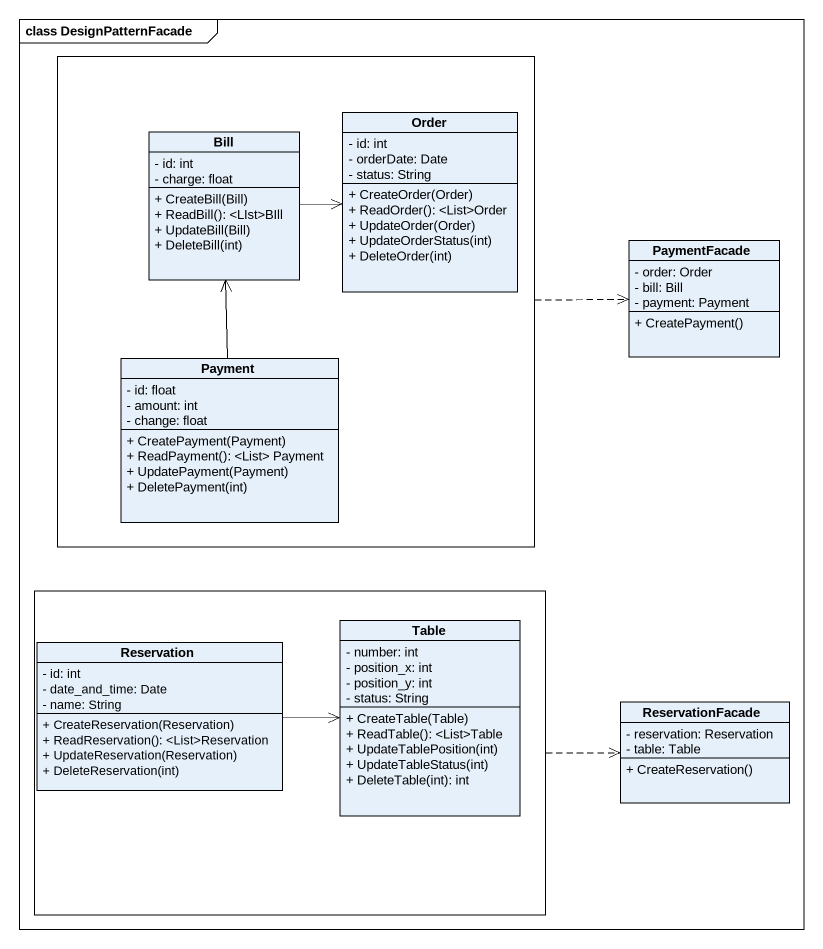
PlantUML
@startuml
mainframe class DesignPatternFacade
hide circle
hide empty members
skinparam classAttributeIconSize 0
rectangle " " as rectangle1 {
  class Bill {
    - id: int
    - charge: float
    + CreateBill(Bill)
    + ReadBill(): <LIst>BIll
    + UpdateBill(Bill)
    + DeleteBill(int)
  }
  class Order {
    - id: int
    - orderDate: Date
    - status: String
    + CreateOrder(Order)
    + ReadOrder(): <List>Order
    + UpdateOrder(Order)
    + UpdateOrderStatus(int)
    + DeleteOrder(int)
  }
  class Payment {
    - id: float
    - amount: int
    - change: float
    + CreatePayment(Payment)
    + ReadPayment(): <List> Payment
    + UpdatePayment(Payment)
    + DeletePayment(int)
  }
}
class PaymentFacade {
  - order: Order
  - bill: Bill
  - payment: Payment
  + CreatePayment()
}
rectangle " " as rectangle2 {
  class Reservation {
    - id: int
    - date_and_time: Date
    - name: String
    + CreateReservation(Reservation)
    + ReadReservation(): <List>Reservation
    + UpdateReservation(Reservation)
    + DeleteReservation(int)
  }
  class Table {
    - number: int
    - position_x: int
    - position_y: int
    - status: String
    + CreateTable(Table)
    + ReadTable(): <List>Table
    + UpdateTablePosition(int)
    + UpdateTableStatus(int)
    + DeleteTable(int): int
  }
}
class ReservationFacade {
  - reservation: Reservation
  - table: Table
  + CreateReservation()
}
rectangle1 .right.> PaymentFacade
Bill -right-> Order
Payment -up-> Bill
rectangle2 .right.> ReservationFacade
Reservation -right-> Table
@enduml
